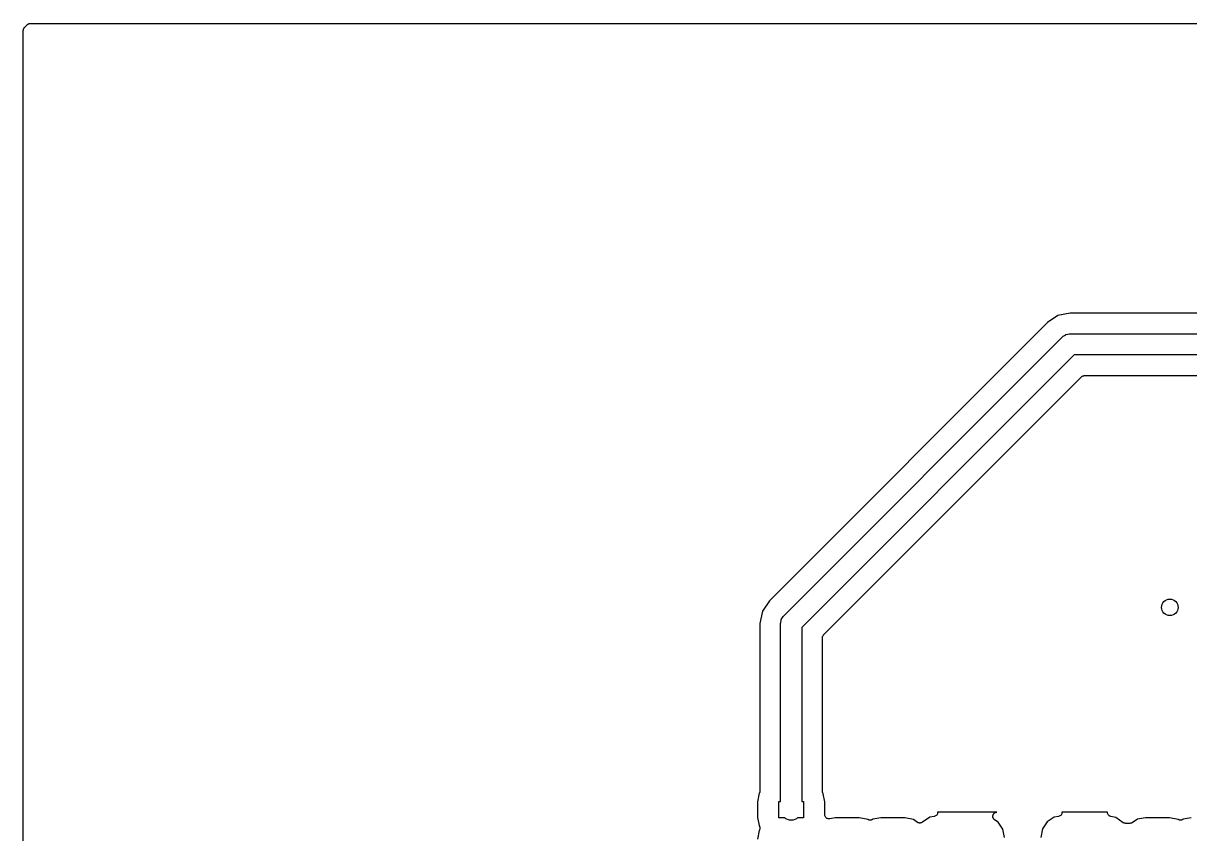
# Model space of a CAD drawing. Extents: x 33.3 to 98.3, y -74.9 to -29.1.
# Drawn here: x 33.27 to 61.44, y -48.64 to -29.08 of the extents above; entities that cross this region are included whole.
import ezdxf

# ---------------------------------------------------------------- set-up
doc = ezdxf.new("R2010")
doc.units = 0
doc.header["$MEASUREMENT"] = 0
doc.layers.add('BLACK', color=7, linetype='CONTINUOUS')

msp = doc.modelspace()

# ---------------------------------------------------------------- linework, layer by layer
at = {"layer": 'Black'}
for p, q in [((33.274, -29.2514), (33.2748, -29.2471)), ((33.274, -55.6101), (33.274, -29.2514)), ((33.2744, -29.2427), (33.2778, -29.2301)), ((33.2748, -29.2471), (33.2744, -29.2427)), ((33.2778, -29.2301), (33.28, -29.2172)), ((33.28, -29.2172), (33.2822, -29.2134)), ((33.2822, -29.2134), (33.2834, -29.2092)), ((33.2834, -29.2092), (33.2909, -29.1985)), ((33.2909, -29.1985), (33.2974, -29.1871)), ((33.2974, -29.1871), (33.3008, -29.1843)), ((33.3008, -29.1843), (33.3033, -29.1807)), ((33.3033, -29.1807), (33.3717, -29.1123)), ((33.3717, -29.1123), (33.3753, -29.1098)), ((33.3753, -29.1098), (33.3781, -29.1064)), ((33.3781, -29.1064), (33.3895, -29.0999)), ((33.3895, -29.0999), (33.4002, -29.0924)), ((33.4002, -29.0924), (33.4044, -29.0912)), ((33.4044, -29.0912), (33.4082, -29.089)), ((33.4082, -29.089), (33.4211, -29.0868)), ((33.4211, -29.0868), (33.4337, -29.0834)), ((33.4337, -29.0834), (33.4381, -29.0838)), ((33.4381, -29.0838), (33.4424, -29.083)), ((33.4424, -29.083), (98.1296, -29.083)), ((58.0069, -36.3038), (51.2898, -43.0209)), ((58.2592, -36.1352), (58.0069, -36.3038)), ((58.5568, -36.076), (58.2592, -36.1352)), ((80.8891, -36.076), (58.5568, -36.076)), ((58.4125, -36.6188), (58.4397, -36.5998)), ((58.4397, -36.5998), (58.4504, -36.5969)), ((58.4504, -36.5969), (58.4601, -36.5913)), ((58.4601, -36.5913), (58.4928, -36.5856)), ((58.4928, -36.5856), (58.5249, -36.577)), ((58.5249, -36.577), (58.536, -36.5779)), ((58.536, -36.5779), (58.547, -36.576)), ((58.547, -36.576), (80.899, -36.576)), ((51.6364, -43.3814), (58.3674, -36.6504)), ((58.3674, -36.6504), (58.3765, -36.644)), ((58.3765, -36.644), (58.3837, -36.6354)), ((58.3837, -36.6354), (58.4125, -36.6188)), ((58.6522, -37.084), (52.07, -43.6662)), ((80.7938, -37.084), (58.6522, -37.084)), ((52.5993, -43.844), (58.83, -37.6133)), ((58.83, -37.6133), (58.8336, -37.6108)), ((58.8336, -37.6108), (58.8365, -37.6074)), ((58.8365, -37.6074), (58.8478, -37.6009)), ((58.8478, -37.6009), (58.8585, -37.5934)), ((58.8585, -37.5934), (58.8627, -37.5922)), ((58.8627, -37.5922), (58.8665, -37.59)), ((58.8665, -37.59), (58.8794, -37.5878)), ((58.8794, -37.5878), (58.892, -37.5844)), ((58.892, -37.5844), (58.8964, -37.5848)), ((58.8964, -37.5848), (58.9007, -37.584)), ((58.9007, -37.584), (68.2084, -37.584)), ((51.2898, -43.0209), (51.1212, -43.2732)), ((51.1212, -43.2732), (51.062, -43.5709)), ((51.062, -43.5709), (51.062, -47.612)), ((51.562, -43.561), (51.5639, -43.55)), ((51.562, -47.864), (51.562, -43.561)), ((51.563, -43.5389), (51.5716, -43.5068)), ((51.5639, -43.55), (51.563, -43.5389)), ((51.5716, -43.5068), (51.5773, -43.4741)), ((51.5773, -43.4741), (51.5829, -43.4644)), ((51.5829, -43.4644), (51.5858, -43.4537)), ((51.5858, -43.4537), (51.6048, -43.4265)), ((51.6048, -43.4265), (51.6214, -43.3977)), ((51.6214, -43.3977), (51.63, -43.3905)), ((51.63, -43.3905), (51.6364, -43.3814)), ((52.07, -43.6662), (52.07, -47.864)), ((52.57, -43.9147), (52.5708, -43.9104)), ((52.57, -47.5035), (52.57, -43.9147)), ((52.5704, -43.906), (52.5738, -43.8934)), ((52.5708, -43.9104), (52.5704, -43.906)), ((52.5738, -43.8934), (52.576, -43.8805)), ((52.576, -43.8805), (52.5782, -43.8767)), ((52.5782, -43.8767), (52.5794, -43.8725)), ((52.5794, -43.8725), (52.5869, -43.8618)), ((52.5869, -43.8618), (52.5934, -43.8505)), ((52.5934, -43.8505), (52.5968, -43.8476)), ((52.5968, -43.8476), (52.5993, -43.844)), ((52.57, -47.6169), (52.57, -47.5035)), ((51.0469, -47.6632), (51.0042, -47.874)), ((51.0042, -47.874), (51.0042, -48.2547)), ((51.0497, -47.657), (51.0469, -47.6632)), ((51.056, -47.6462), (51.0497, -47.657)), ((51.0568, -47.6413), (51.056, -47.6462)), ((51.0589, -47.6368), (51.0568, -47.6413)), ((51.0598, -47.6243), (51.0589, -47.6368)), ((51.062, -47.612), (51.0598, -47.6243)), ((51.516, -48.264), (51.516, -47.864)), ((51.516, -47.864), (51.562, -47.864)), ((52.07, -47.864), (52.116, -47.864)), ((52.116, -47.864), (52.116, -48.264)), ((52.5719, -47.6279), (52.57, -47.6169)), ((52.5725, -47.639), (52.5719, -47.6279)), ((52.5749, -47.6449), (52.5725, -47.639)), ((52.576, -47.6511), (52.5749, -47.6449)), ((52.5816, -47.6608), (52.576, -47.6511)), ((52.5859, -47.671), (52.5816, -47.6608)), ((52.5913, -47.6793), (52.5859, -47.671)), ((52.6278, -47.8733), (52.5913, -47.6793)), ((52.6278, -48.1872), (52.6278, -47.8733)), ((55.35, -48.1458), (55.3473, -48.1625)), ((55.3529, -48.1293), (55.35, -48.1458)), ((56.7846, -48.1228), (55.3529, -48.1228)), ((55.3529, -48.1228), (55.3529, -48.1293)), ((56.706, -48.1633), (56.7131, -48.1529)), ((56.7131, -48.1529), (56.7171, -48.15)), ((56.7171, -48.15), (56.7203, -48.1462)), ((56.7203, -48.1462), (56.7312, -48.14)), ((56.7312, -48.14), (56.7413, -48.1327)), ((56.7413, -48.1327), (56.7461, -48.1314)), ((56.7461, -48.1314), (56.7504, -48.1289)), ((56.7504, -48.1289), (56.7627, -48.1267)), ((56.7627, -48.1267), (56.7748, -48.1233)), ((56.7748, -48.1233), (56.7797, -48.1237)), ((56.7797, -48.1237), (56.7846, -48.1228)), ((58.3523, -48.1458), (58.3496, -48.1625)), ((58.3552, -48.1293), (58.3523, -48.1458)), ((59.455, -48.1228), (58.3552, -48.1228)), ((58.3552, -48.1228), (58.3552, -48.1293)), ((59.455, -48.1308), (59.455, -48.1228)), ((59.4578, -48.1466), (59.455, -48.1308)), ((59.4602, -48.1626), (59.4578, -48.1466)), ((51.0042, -48.2547), (51.0407, -48.4487)), ((51.6652, -48.264), (51.516, -48.264)), ((51.689, -48.284), (51.6652, -48.264)), ((51.7719, -48.3141), (51.689, -48.284)), ((51.8601, -48.3141), (51.7719, -48.3141)), ((51.943, -48.284), (51.8601, -48.3141)), ((51.9668, -48.264), (51.943, -48.284)), ((52.116, -48.264), (51.9668, -48.264)), ((52.6279, -48.1878), (52.6278, -48.1872)), ((52.6278, -48.1883), (52.6279, -48.1878)), ((52.6309, -48.2049), (52.6278, -48.1883)), ((52.6338, -48.2214), (52.6309, -48.2049)), ((52.6341, -48.2219), (52.6338, -48.2214)), ((52.6342, -48.2225), (52.6341, -48.2219)), ((52.6428, -48.237), (52.6342, -48.2225)), ((52.6511, -48.2515), (52.6428, -48.237)), ((52.6516, -48.2518), (52.6511, -48.2515)), ((52.6519, -48.2524), (52.6516, -48.2518)), ((52.6649, -48.263), (52.6519, -48.2524)), ((52.6778, -48.2738), (52.6649, -48.263)), ((52.6783, -48.274), (52.6778, -48.2738)), ((52.6787, -48.2744), (52.6783, -48.274)), ((52.6945, -48.2799), (52.6787, -48.2744)), ((52.7104, -48.2857), (52.6945, -48.2799)), ((52.711, -48.2857), (52.7104, -48.2857)), ((52.7115, -48.2859), (52.711, -48.2857)), ((52.7283, -48.2857), (52.7115, -48.2859)), ((52.7451, -48.2857), (52.7283, -48.2857)), ((52.7457, -48.2855), (52.7451, -48.2857)), ((52.7462, -48.2855), (52.7457, -48.2855)), ((52.8803, -48.2602), (52.7462, -48.2855)), ((53.461, -48.2602), (52.8803, -48.2602)), ((53.6714, -48.3029), (53.461, -48.2602)), ((53.6727, -48.3034), (53.6714, -48.3029)), ((53.6777, -48.3072), (53.6727, -48.3034)), ((53.6884, -48.3106), (53.6777, -48.3072)), ((53.6987, -48.3152), (53.6884, -48.3106)), ((53.7049, -48.3157), (53.6987, -48.3152)), ((53.7108, -48.3175), (53.7049, -48.3157)), ((53.7221, -48.317), (53.7108, -48.3175)), ((53.7333, -48.3178), (53.7221, -48.317)), ((53.7393, -48.3161), (53.7333, -48.3178)), ((53.7455, -48.3158), (53.7393, -48.3161)), ((53.7559, -48.3115), (53.7455, -48.3158)), ((53.7667, -48.3084), (53.7559, -48.3115)), ((53.7718, -48.3048), (53.7667, -48.3084)), ((53.7776, -48.3024), (53.7718, -48.3048)), ((53.7863, -48.2967), (53.7776, -48.3024)), ((53.9803, -48.2602), (53.7863, -48.2967)), ((54.561, -48.2602), (53.9803, -48.2602)), ((54.7693, -48.3024), (54.561, -48.2602)), ((54.8677, -48.3697), (54.7693, -48.3024)), ((54.8757, -48.3733), (54.8677, -48.3697)), ((54.8829, -48.3782), (54.8757, -48.3733)), ((54.8914, -48.3804), (54.8829, -48.3782)), ((54.8993, -48.384), (54.8914, -48.3804)), ((54.9081, -48.3846), (54.8993, -48.384)), ((54.9166, -48.3868), (54.9081, -48.3846)), ((54.9253, -48.3859), (54.9166, -48.3868)), ((54.934, -48.3866), (54.9253, -48.3859)), ((54.9424, -48.3842), (54.934, -48.3866)), ((54.9511, -48.3834), (54.9424, -48.3842)), ((54.959, -48.3796), (54.9511, -48.3834)), ((54.9674, -48.3772), (54.959, -48.3796)), ((54.9745, -48.3721), (54.9674, -48.3772)), ((54.9824, -48.3683), (54.9745, -48.3721)), ((54.9869, -48.3637), (54.9824, -48.3683)), ((55.1683, -48.247), (54.9869, -48.3637)), ((55.2714, -48.2276), (55.1683, -48.247)), ((55.2871, -48.2217), (55.2714, -48.2276)), ((55.3029, -48.2159), (55.2871, -48.2217)), ((55.3034, -48.2156), (55.3029, -48.2159)), ((55.3039, -48.2154), (55.3034, -48.2156)), ((55.3167, -48.2044), (55.3039, -48.2154)), ((55.3296, -48.1936), (55.3167, -48.2044)), ((55.3298, -48.1931), (55.3296, -48.1936)), ((55.3303, -48.1927), (55.3298, -48.1931)), ((55.3385, -48.1781), (55.3303, -48.1927)), ((55.3469, -48.1635), (55.3385, -48.1781)), ((55.347, -48.163), (55.3469, -48.1635)), ((55.3473, -48.1625), (55.347, -48.163)), ((56.6849, -48.2153), (56.6861, -48.2104)), ((56.6861, -48.2277), (56.6849, -48.2153)), ((56.6861, -48.2055), (56.6904, -48.1937)), ((56.6861, -48.2104), (56.6861, -48.2055)), ((56.6861, -48.2402), (56.6861, -48.2277)), ((56.6878, -48.2449), (56.6861, -48.2402)), ((56.6883, -48.2498), (56.6878, -48.2449)), ((56.6937, -48.2611), (56.6883, -48.2498)), ((56.6904, -48.1937), (56.6935, -48.1816)), ((56.6935, -48.1816), (56.6963, -48.1775)), ((56.698, -48.2728), (56.6937, -48.2611)), ((56.6963, -48.1775), (56.698, -48.1728)), ((56.698, -48.1728), (56.706, -48.1633)), ((56.7012, -48.2766), (56.698, -48.2728)), ((56.7034, -48.2811), (56.7012, -48.2766)), ((56.7123, -48.2899), (56.7034, -48.2811)), ((56.7203, -48.2994), (56.7123, -48.2899)), ((56.7246, -48.3019), (56.7203, -48.2994)), ((56.7282, -48.3054), (56.7246, -48.3019)), ((56.8181, -48.3669), (56.7282, -48.3054)), ((56.928, -48.5376), (56.8181, -48.3669)), ((57.9998, -48.3569), (57.8857, -48.524)), ((58.1706, -48.247), (57.9998, -48.3569)), ((58.2737, -48.2276), (58.1706, -48.247)), ((58.2894, -48.2217), (58.2737, -48.2276)), ((58.3052, -48.2159), (58.2894, -48.2217)), ((58.3057, -48.2156), (58.3052, -48.2159)), ((58.3062, -48.2154), (58.3057, -48.2156)), ((58.319, -48.2044), (58.3062, -48.2154)), ((58.3318, -48.1936), (58.319, -48.2044)), ((58.3321, -48.1931), (58.3318, -48.1936)), ((58.3326, -48.1927), (58.3321, -48.1931)), ((58.3408, -48.1781), (58.3326, -48.1927)), ((58.3492, -48.1635), (58.3408, -48.1781)), ((58.3493, -48.163), (58.3492, -48.1635)), ((58.3496, -48.1625), (58.3493, -48.163)), ((59.4609, -48.1637), (59.4602, -48.1626)), ((59.4611, -48.165), (59.4609, -48.1637)), ((59.4691, -48.1789), (59.4611, -48.165)), ((59.4768, -48.1931), (59.4691, -48.1789)), ((59.4778, -48.1939), (59.4768, -48.1931)), ((59.4784, -48.1951), (59.4778, -48.1939)), ((59.4908, -48.2054), (59.4784, -48.1951)), ((59.5029, -48.2161), (59.4908, -48.2054)), ((59.5041, -48.2166), (59.5029, -48.2161)), ((59.505, -48.2174), (59.5041, -48.2166)), ((59.5202, -48.2229), (59.505, -48.2174)), ((59.5352, -48.2288), (59.5202, -48.2229)), ((59.6534, -48.2527), (59.5352, -48.2288)), ((59.8361, -48.3776), (59.6534, -48.2527)), ((59.8475, -48.3827), (59.8361, -48.3776)), ((59.8583, -48.389), (59.8475, -48.3827)), ((59.8632, -48.3898), (59.8583, -48.389)), ((59.8677, -48.3919), (59.8632, -48.3898)), ((59.8802, -48.3928), (59.8677, -48.3919)), ((59.8925, -48.395), (59.8802, -48.3928)), ((59.9973, -48.395), (59.8925, -48.395)), ((60.0082, -48.3931), (59.9973, -48.395)), ((60.0193, -48.3925), (60.0082, -48.3931)), ((60.0252, -48.3901), (60.0193, -48.3925)), ((60.0315, -48.389), (60.0252, -48.3901)), ((60.0411, -48.3834), (60.0315, -48.389)), ((60.0514, -48.3791), (60.0411, -48.3834)), ((60.1793, -48.2967), (60.0514, -48.3791)), ((60.3733, -48.2602), (60.1793, -48.2967)), ((60.954, -48.2602), (60.3733, -48.2602)), ((61.1644, -48.3029), (60.954, -48.2602)), ((61.1657, -48.3034), (61.1644, -48.3029)), ((61.1707, -48.3072), (61.1657, -48.3034)), ((61.1814, -48.3106), (61.1707, -48.3072)), ((61.1917, -48.3152), (61.1814, -48.3106)), ((61.1979, -48.3157), (61.1917, -48.3152)), ((61.2038, -48.3175), (61.1979, -48.3157)), ((61.2151, -48.317), (61.2038, -48.3175)), ((61.2263, -48.3178), (61.2151, -48.317)), ((61.2323, -48.3161), (61.2263, -48.3178)), ((61.2385, -48.3158), (61.2323, -48.3161)), ((61.2489, -48.3115), (61.2385, -48.3158)), ((61.2597, -48.3084), (61.2489, -48.3115)), ((61.2648, -48.3048), (61.2597, -48.3084)), ((61.2706, -48.3024), (61.2648, -48.3048)), ((61.2793, -48.2967), (61.2706, -48.3024)), ((61.4733, -48.2602), (61.2793, -48.2967)), ((51.0469, -48.5636), (51.0042, -48.774)), ((51.0407, -48.4487), (51.0464, -48.4574)), ((51.0464, -48.4574), (51.0488, -48.4632)), ((51.0474, -48.5623), (51.0469, -48.5636)), ((51.0512, -48.5573), (51.0474, -48.5623)), ((51.0488, -48.4632), (51.0524, -48.4683)), ((51.0546, -48.5466), (51.0512, -48.5573)), ((51.0524, -48.4683), (51.0555, -48.4791)), ((51.0592, -48.5363), (51.0546, -48.5466)), ((51.0555, -48.4791), (51.0598, -48.4895)), ((51.0597, -48.5301), (51.0592, -48.5363)), ((51.0615, -48.5242), (51.0597, -48.5301)), ((51.0598, -48.4895), (51.0601, -48.4957)), ((51.0601, -48.4957), (51.0618, -48.5017)), ((51.0618, -48.5017), (51.061, -48.5129)), ((51.061, -48.5129), (51.0615, -48.5242)), ((56.9645, -48.7316), (56.928, -48.5376)), ((57.8857, -48.524), (57.8435, -48.7323))]:
    msp.add_line(p, q, dxfattribs=at)
msp.add_circle((60.96, -43.18), 0.2, dxfattribs=at)

doc.saveas('drawing.dxf')
